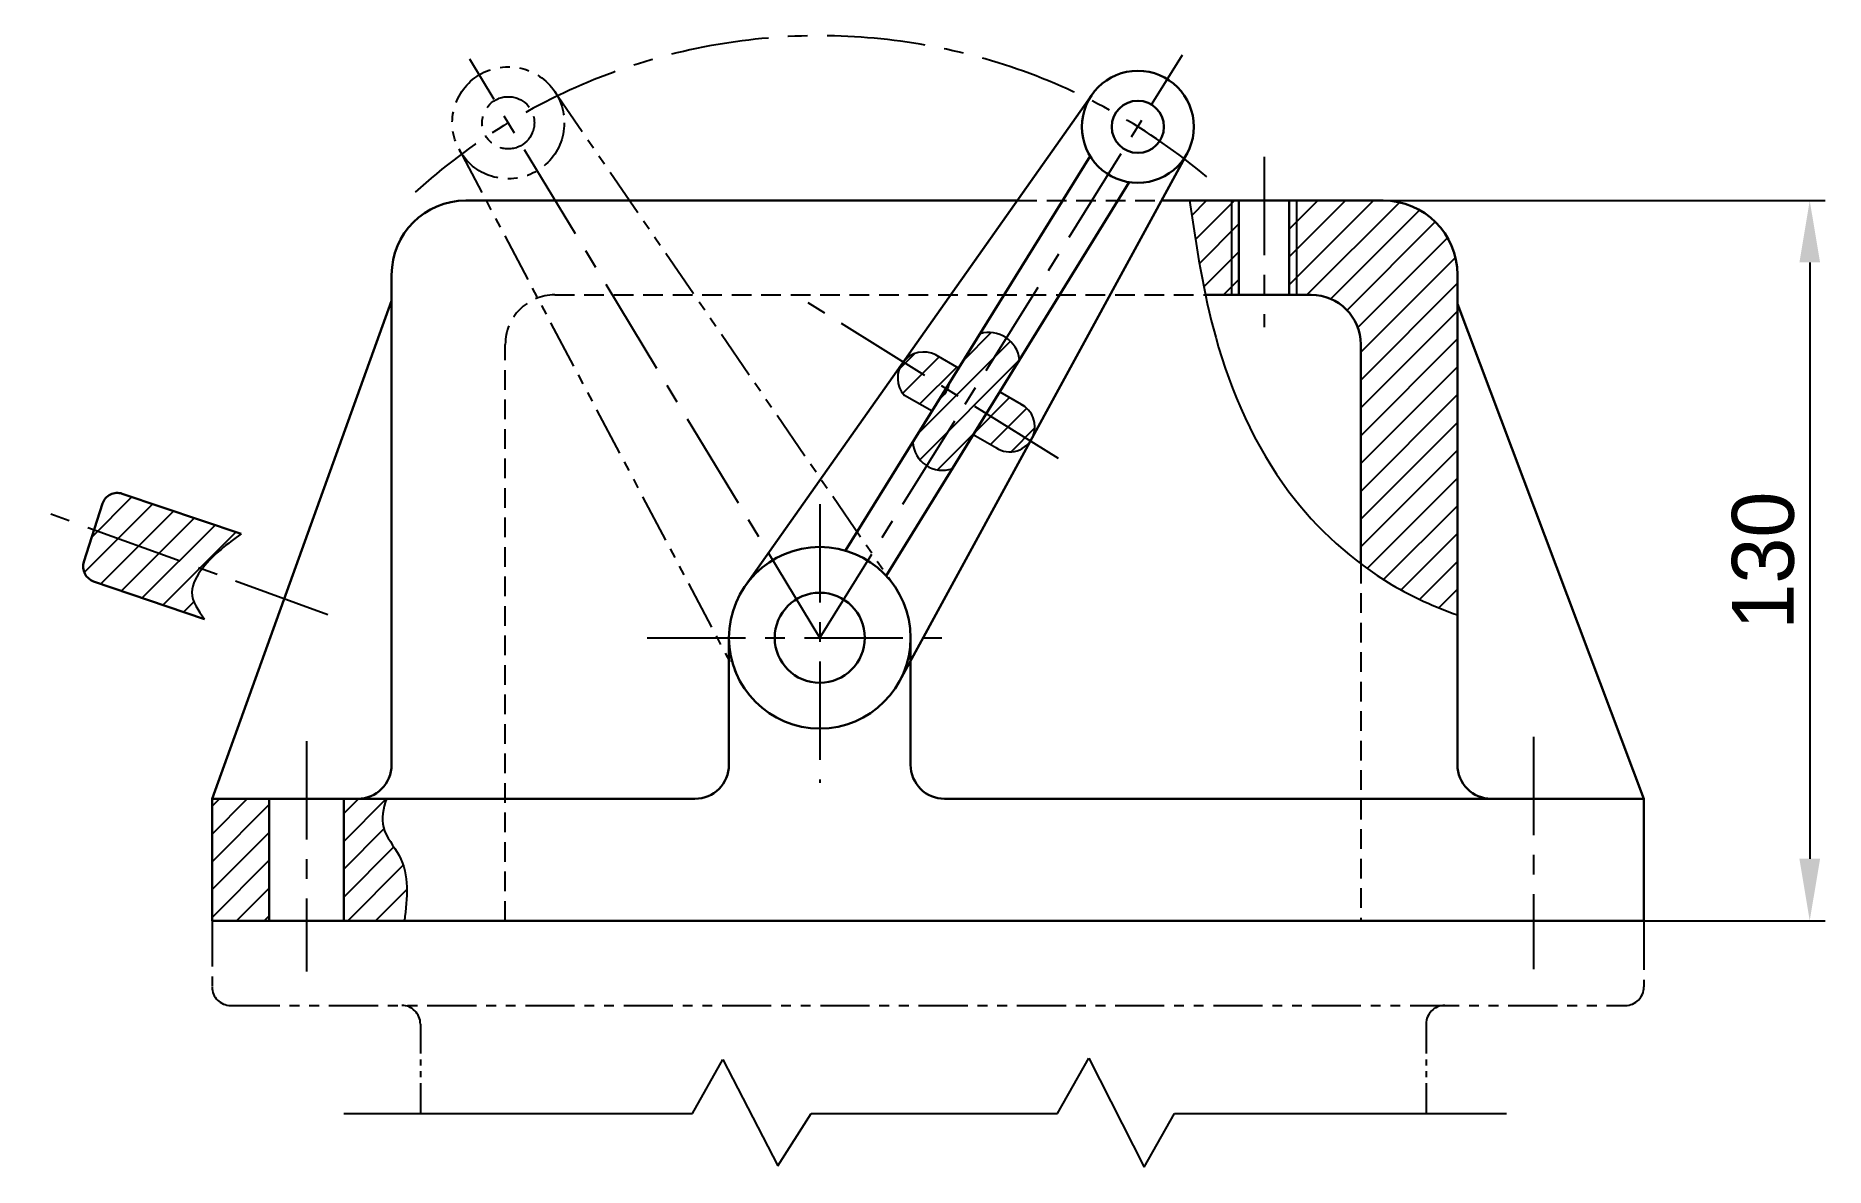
# Model space of a CAD drawing. Header units: millimetres. Extents: x 991 to 1569, y 285 to 650.
import ezdxf

# ---------------------------------------------------------------- set-up
doc = ezdxf.new("R2010")
doc.units = ezdxf.units.MM
for name, pattern in [('CENTER', [50.8, 31.75, -6.35, 6.35, -6.35]), ('HIDDEN', [9.525, 6.35, -3.175]), ('PHANTOM2', [31.75, 15.875, -3.175, 3.175, -3.175, 3.175, -3.175])]:
    doc.linetypes.add(name, pattern=pattern)
for name, color, linetype in [('中心线', 1, 'CENTER'), ('双折线', 7, 'Continuous'), ('双点画线', 6, 'PHANTOM2'), ('尺寸标注', 6, 'Continuous'), ('细实线', 7, 'Continuous'), ('虚线', 5, 'HIDDEN')]:
    doc.layers.add(name, color=color, linetype=linetype)
doc.layers.add('粗实线', color=7, linetype='Continuous', lineweight=30)
doc.dimstyles.new('ISO-25', dxfattribs={"dimtxt": 20, "dimasz": 20, "dimexe": 5, "dimexo": 0, "dimgap": 5, "dimtad": 1, "dimdec": 4, "dimtxsty": 'Standard', "dimcen": 2.5, "dimadec": 0, "dimazin": 0, "dimtfac": 1, "dimtdec": 4, "dimtmove": 0, "dimatfit": 3, "dimfxl": 0, "dimarcsym": 0})

# ---------------------------------------------------------------- blocks, each defined once
blk = doc.blocks.new('*D1')
at = {"layer": 'Defpoints', "color": 0}
for p in [(1423.22, 597.04), (1474.92, 364.5), (1564.19, 364.5)]:
    blk.add_point(p, dxfattribs=at)
at = {"layer": '尺寸标注', "color": 0, "lineweight": -2}
for p, q in [((1423.22, 597.04), (1569.19, 597.04)), ((1564.19, 577.04), (1564.19, 384.5)), ((1474.92, 364.5), (1569.19, 364.5))]:
    blk.add_line(p, q, dxfattribs=at)
at = {"layer": '尺寸标注', "color": 0}
for points in [[(1560.86, 577.04), (1567.53, 577.04), (1564.19, 597.04)], [(1560.86, 384.5), (1567.53, 384.5), (1564.19, 364.5)]]:
    blk.add_solid(points, dxfattribs=at)
at = {"layer": '尺寸标注', "color": 0, "insert": (1549.19, 480.77), "char_height": 20, "attachment_point": 5, "rotation": 90}
blk.add_mtext('130', dxfattribs=at)

msp = doc.modelspace()

# ---------------------------------------------------------------- hatches: boundary and pattern name
at = {"layer": '细实线'}
h = msp.add_hatch(dxfattribs=at)
h.set_pattern_fill('ANSI31', color=256, scale=2, style=0)
edge = h.paths.add_edge_path()
edge.add_line((1379.77595, 597.03784), (1363.87337, 597.03784))
edge.add_spline(control_points=[(1363.87337, 597.03784), (1365.33505, 586.84426), (1366.8616, 576.66352), (1368.97543, 566.59918)], knot_values=[3.831022939, 3.831022939, 3.831022939, 3.831022939, 34.682681377, 34.682681377, 34.682681377, 34.682681377], degree=3, periodic=0)
edge.add_line((1368.97543, 566.59918), (1379.77595, 566.59918))
edge.add_line((1379.77595, 566.59918), (1379.77595, 597.03784))
edge = h.paths.add_edge_path()
edge.add_line((1426.37911, 597.03784), (1396.05121, 597.03784))
edge.add_line((1396.05121, 597.03784), (1396.05121, 566.59918))
edge.add_line((1396.05121, 566.59918), (1403.13212, 566.59918))
edge.add_arc((1403.13212, 550.59918), 16, 0, 90, ccw=False)
edge.add_line((1419.13212, 550.59918), (1419.13212, 479.76619))
edge.add_spline(control_points=[(1419.13212, 479.76619), (1422.38399, 477.3135), (1432.27632, 470.66912), (1443.03197, 465.86299), (1450.37911, 463.24477)], knot_values=[136.608978492, 136.608978492, 136.608978492, 136.608978492, 148.786238038, 172.330074055, 172.330074055, 172.330074055, 172.330074055], degree=3, periodic=0)
edge.add_line((1450.37911, 463.24477), (1450.37911, 573.03784))
edge.add_arc((1426.37911, 573.03784), 24, 0, 90)
h = msp.add_hatch(dxfattribs=at)
h.set_pattern_fill('ANSI31', color=256, scale=2, style=0)
h.paths.add_polyline_path([(1271.36879, 544.90974), (1270.88329, 544.22236, 0.33659897), (1271.74263, 534.05582), (1280.65619, 528.98778), (1285.19446, 536.29846)])
h.paths.add_polyline_path([(1289.29931, 542.91094), (1281.90904, 547.18553, 0.361239853), (1271.36879, 544.90974), (1285.19446, 536.29846)])
h.paths.add_polyline_path([(1304.67628, 552.66682, 0.224477597), (1296.20412, 554.03387), (1286.28044, 538.04786, -0.062968835), (1285.60765, 536.04111), (1291.88557, 532.13093)])
h.paths.add_polyline_path([(1308.94674, 545.70741, 0.212518283), (1304.67628, 552.66682), (1291.88557, 532.13093), (1298.15679, 528.22492)])
h.paths.add_polyline_path([(1298.15679, 528.22492), (1291.88557, 532.13093), (1278.9691, 511.39313, 0.225656019), (1287.1915, 510.45831)])
h.paths.add_polyline_path([(1291.88557, 532.13093), (1285.60765, 536.04111, -0.116556989), (1283.16357, 533.02692), (1274.44617, 518.98408, 0.24279118), (1278.9691, 511.39313)])
h.paths.add_polyline_path([(1298.15679, 528.22492), (1293.95932, 521.42394), (1302.24187, 516.71468, 0.366958322), (1312.40235, 519.35211)])
h.paths.add_polyline_path([(1310.17663, 530.83532), (1302.50615, 535.272), (1298.15679, 528.22492), (1312.40235, 519.35211), (1313.2881, 520.97673, 0.359713875)])
h = msp.add_hatch(dxfattribs=at)
h.set_pattern_fill('ANSI31', color=256, scale=2, style=0)
edge = h.paths.add_edge_path()
edge.add_line((1009.97135, 490.66533), (1006.65489, 480.35702))
edge.add_arc((1011.41462, 478.82569), 5, 162.16561258, 251.23816794)
edge.add_line((1009.80645, 474.09137), (1045.60029, 461.93275))
edge.add_spline(control_points=[(1045.60029, 461.93275), (1043.5755, 464.7639), (1039.81356, 470.02401), (1043.05614, 475.72718), (1044.80657, 478.03685)], knot_values=[17.004103636, 17.004103636, 17.004103636, 17.004103636, 26.527701288, 34.698432426, 34.698432426, 34.698432426, 34.698432426], degree=3, periodic=0)
edge.add_line((1044.80657, 478.03685), (1009.97135, 490.66533))
edge = h.paths.add_edge_path()
edge.add_line((1057.46625, 489.41469), (1019.07336, 502.39128))
edge.add_arc((1017.47237, 497.65453), 5, 71.32502321, 162.16561258)
edge.add_line((1012.71264, 499.18586), (1009.97135, 490.66533))
edge.add_line((1009.97135, 490.66533), (1044.80657, 478.03685))
edge.add_spline(control_points=[(1044.80657, 478.03685), (1044.89082, 478.14801), (1048.55898, 482.92221), (1053.06471, 486.20642), (1057.46625, 489.41469)], knot_values=[0, 0, 0, 0, 0.39324276, 17.004103636, 17.004103636, 17.004103636, 17.004103636], degree=3, periodic=0)
h = msp.add_hatch(dxfattribs=at)
h.set_pattern_fill('ANSI31', color=256, scale=2, style=0)
h.paths.add_polyline_path([(1057.58648, 403.87153), (1048.07135, 403.87153), (1048.07135, 364.49532), (1066.53601, 364.49532), (1066.53601, 378.62374, -0.034576798)])
h.paths.add_polyline_path([(1066.53601, 378.62374), (1066.53601, 403.87153), (1057.58648, 403.87153, 0.034576798)])
edge = h.paths.add_edge_path()
edge.add_line((1090.58495, 364.49532), (1110.18369, 364.49532))
edge.add_spline(control_points=[(1110.18369, 364.49532), (1111.1999, 371.92319), (1112.16329, 382.86682), (1101.90703, 394.03375), (1103.40107, 400.67548), (1104.3863, 403.87153)], knot_values=[2.240328937, 2.240328937, 2.240328937, 2.240328937, 23.4365783, 33.884072387, 43.265621829, 43.265621829, 43.265621829, 43.265621829], degree=3, periodic=0)
edge.add_line((1104.3863, 403.87153), (1090.58495, 403.87153))
edge.add_line((1090.58495, 403.87153), (1090.58495, 364.49532))

# ---------------------------------------------------------------- linework, layer by layer
at = {"layer": '中心线'}
for p, q in [((1244.39159, 455.87784), (1131.31088, 642.7073)), ((1244.39159, 455.87784), (1361.59806, 644.05651)), ((1387.91358, 611.15384), (1387.91358, 556.17574)), ((1321.45822, 513.7117), (1236.54571, 566.59918)), ((1085.51307, 463.27991), (991.12474, 497.49761)), ((1244.39159, 498.96879), (1244.39159, 409.07216)), ((1188.61879, 455.87784), (1286.03527, 455.87784)), ((1078.56048, 422.44521), (1078.56048, 348.15047)), ((1474.91914, 423.93111), (1474.91914, 348.89342))]:
    msp.add_line(p, q, dxfattribs=at)
msp.add_arc((1244.39159, 455.87784), 194.3547, 49.97938213, 132.24293577, dxfattribs=at)
at = {"layer": '双折线'}
for p, q in [((1203.28938, 302.28059), (1213.03099, 319.71805)), ((1213.03099, 319.71805), (1230.88516, 285.38077)), ((1321.14437, 302.28059), (1331.31486, 320.16399)), ((1331.31486, 320.16399), (1349.16903, 284.93483)), ((1090.63226, 302.28059), (1203.28938, 302.28059)), ((1230.88516, 285.38077), (1241.64961, 302.28059)), ((1241.64961, 302.28059), (1321.14437, 302.28059)), ((1349.16903, 284.93483), (1358.98229, 302.28059)), ((1358.98229, 302.28059), (1466.27663, 302.28059))]:
    msp.add_line(p, q, dxfattribs=at)
at = {"layer": '双点画线'}
for p, q in [((1158.65644, 632.39109), (1268.5614, 472.49056)), ((1127.76878, 613.69597), (1218.46434, 442.16873)), ((1048.07135, 365.57188), (1048.07135, 343.14749)), ((1510.61373, 364.49532), (1510.61373, 343.14749)), ((1054.07135, 337.14749), (1504.61373, 337.14749))]:
    msp.add_line(p, q, dxfattribs=at)
at = {"layer": '双点画线', "ltscale": 0.6}
for p, q in [((1115.37911, 331.14749), (1115.37911, 302.28059)), ((1440.26072, 331.14749), (1440.26072, 302.28059))]:
    msp.add_line(p, q, dxfattribs=at)
at = {"layer": '双点画线'}
for radius in [18.08268, 8.43179]:
    msp.add_circle((1143.75439, 622.14841), radius, dxfattribs=at)
for centre, start, end in [((1054.07135, 343.14749), 180, 270), ((1504.61373, 343.14749), 270, 360), ((1109.37911, 331.14749), 0, 90), ((1446.26072, 331.14749), 90, 180)]:
    msp.add_arc(centre, 6, start, end, dxfattribs=at)
at = {"layer": '粗实线'}
for p, q in [((1332.37377, 631.28188), (1220.43589, 472.79785)), ((1331.77092, 611.3283), (1252.72709, 483.9969)), ((1363.02017, 612.19387), (1270.14166, 441.83877)), ((1265.84655, 475.87401), (1344.30184, 602.99179)), ((1130.07506, 597.03784), (1308.18707, 597.03784)), ((1354.75703, 597.03784), (1426.37911, 597.03784)), ((1379.77595, 597.03784), (1379.77595, 566.59918)), ((1396.05121, 597.03784), (1396.05121, 566.59918)), ((1106.07506, 414.87153), (1106.07506, 573.03784)), ((1450.37911, 573.03784), (1450.37911, 414.87153)), ((1368.97543, 566.59918), (1403.13212, 566.59918)), ((1048.07135, 403.87153), (1106.07506, 564.69877)), ((1510.61373, 403.87153), (1450.37911, 563.67951)), ((1419.13212, 550.59918), (1419.13212, 479.76619)), ((1006.65489, 480.35702), (1012.71264, 499.18586)), ((1057.46625, 489.41469), (1019.07336, 502.39128)), ((1045.60029, 461.93275), (1009.80645, 474.09137)), ((1215.06307, 455.87784), (1215.06307, 414.87153)), ((1273.72011, 455.87784), (1273.72011, 414.87153)), ((1048.07135, 403.87153), (1048.07135, 364.49532)), ((1204.06307, 403.87153), (1048.07135, 403.87153)), ((1066.53601, 403.87153), (1066.53601, 364.49532)), ((1090.58495, 403.87153), (1090.58495, 364.49532)), ((1510.61373, 403.87153), (1284.72011, 403.87153)), ((1510.61373, 364.49532), (1510.61373, 403.87153)), ((1048.07135, 364.49532), (1510.61373, 364.49532))]:
    msp.add_line(p, q, dxfattribs=at)
for centre, radius in [((1347.1438, 620.84975), 18.08268), ((1347.1438, 620.84975), 8.43179), ((1244.39159, 455.87784), 29.32852), ((1244.39159, 455.87784), 14.55021)]:
    msp.add_circle(centre, radius, dxfattribs=at)
for centre, radius, start, end in [((1130.07506, 573.03784), 24, 90, 180), ((1426.37911, 573.03784), 24, 0, 90), ((1403.13212, 550.59918), 16, 0, 90), ((1017.47237, 497.65453), 5, 71.32502321, 162.16561258), ((1011.41462, 478.82569), 5, 162.16561258, 251.23816794), ((1095.07506, 414.87153), 11, 270, 0), ((1204.06307, 414.87153), 11, 270, 0), ((1284.72011, 414.87153), 11, 180, 270), ((1461.37911, 414.87153), 11, 180, 270)]:
    msp.add_arc(centre, radius, start, end, dxfattribs=at)
at = {"layer": '细实线'}
for p, q in [((1377.43172, 597.03784), (1377.43172, 566.59918)), ((1398.39544, 597.03784), (1398.39544, 566.59918)), ((1281.90904, 547.18553), (1289.29931, 542.91094)), ((1280.65619, 528.98778), (1271.74263, 534.05582)), ((1302.50615, 535.272), (1310.17663, 530.83532)), ((1302.24187, 516.71468), (1293.95932, 521.42394))]:
    msp.add_line(p, q, dxfattribs=at)
for centre, radius, start, end in [((1298.99443, 544.39037), 10.03907, 7.53844476, 106.13761535), ((1278.00838, 539.70503), 8.43642, 62.46048753, 222.0378611), ((1278.00838, 539.70503), 8.43642, 57.44861509, 62.46048753), ((1278.00838, 539.70503), 8.43642, 307.66649362, 348.67176021), ((1305.76725, 524.02338), 8.11451, 337.94749762, 62.82415633), ((1305.76725, 524.02338), 8.11451, 236.50750094, 337.94749762), ((1284.06322, 519.5713), 9.63496, 183.49412595, 288.94614448)]:
    msp.add_arc(centre, radius, start, end, dxfattribs=at)
for points, knots in [([(1363.87337, 597.03784), (1366.00243, 582.19002), (1371.05301, 549.16737), (1390.95714, 503.85673), (1422.44585, 475.06184), (1443.03197, 465.86299), (1450.37911, 463.24477)], [3.831022939, 3.831022939, 3.831022939, 3.831022939, 48.76906702, 103.960505498, 148.786238038, 172.330074055, 172.330074055, 172.330074055, 172.330074055]), ([(1104.3863, 403.87153), (1103.40107, 400.67548), (1101.90703, 394.03375), (1112.16329, 382.86682), (1111.1999, 371.92319), (1110.18369, 364.49532)], [2.240328937, 2.240328937, 2.240328937, 2.240328937, 11.621878379, 22.069372466, 43.265621829, 43.265621829, 43.265621829, 43.265621829])]:
    msp.add_open_spline(points, degree=3, knots=knots, dxfattribs=at)
msp.add_spline([(1057.46625, 489.41469), (1045.06093, 478.36803), (1041.55507, 470.55454), (1045.60029, 461.93275)], degree=3, dxfattribs=at)
at = {"layer": '虚线'}
for p, q in [((1308.18707, 597.03784), (1354.75703, 597.03784)), ((1158.79168, 566.59918), (1368.97543, 566.59918)), ((1142.79168, 364.49532), (1142.79168, 550.59918)), ((1419.13212, 479.76619), (1419.13212, 364.49532))]:
    msp.add_line(p, q, dxfattribs=at)
msp.add_arc((1158.79168, 550.59918), 16, 90, 180, dxfattribs=at)

# ---------------------------------------------------------------- dimensions: what is measured, and where the dimension line sits
at = {"layer": '尺寸标注'}
dim = msp.add_linear_dim(base=(1564.19207, 364.49532), p1=(1423.22141, 597.03784), p2=(1474.91914, 364.49532), angle=90, text='130', dimstyle='ISO-25', dxfattribs=at)
dim.commit()
dim.dimension.update_dxf_attribs({"geometry": '*D1', "text_midpoint": (1549.19207, 480.76658)})

doc.saveas('drawing.dxf')
